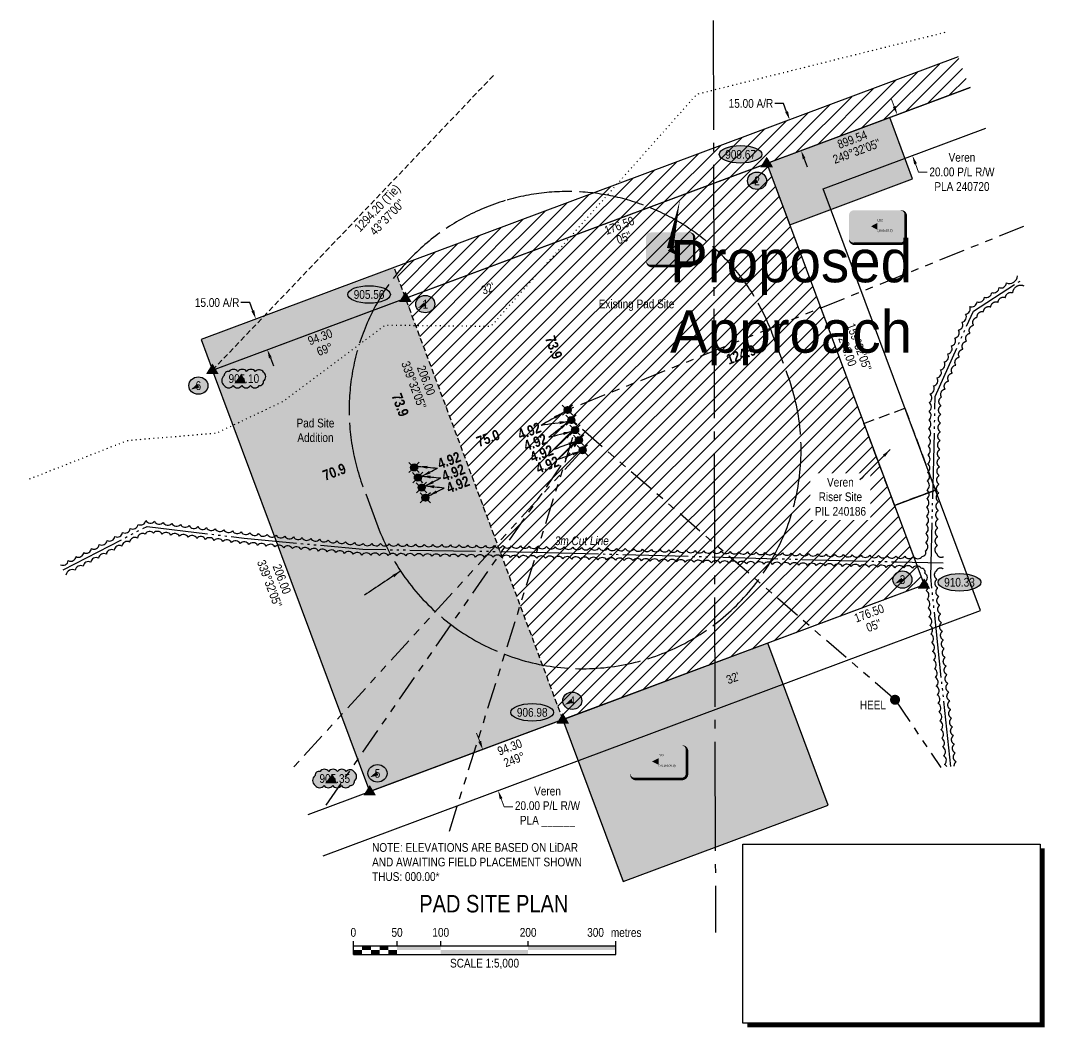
# Model space of a CAD drawing. Extents: x 508832 to 545988, y 6015023 to 6034705.
# Drawn here: x 515262 to 516433, y 6019243 to 6020395 of the extents above; entities that cross this region are included whole.
import ezdxf
from ezdxf.enums import TextEntityAlignment as Align

# ---------------------------------------------------------------- set-up
doc = ezdxf.new("R2018")
doc.units = 0
doc.header["$LTSCALE"] = 5
doc.header["$PDSIZE"] = 0.5
for name, pattern in [('0', [1, 1, 0]), ('foc-ACCESSROAD', [3.75, 2.5, -1.25]), ('foc-BUFFER', [16.75, 15, -1.75]), ('foc-DRILLPATH', [14.75, 6, -1.75, 1.75, -1.75, 1.75, -1.75]), ('foc-QUARTERLINE', [33, 25, -3, 2, -3]), ('foc-SEISMIC', [20.5, 15, -1, 0.5, -1, 0.5, -1, 0.5, -1]), ('foc-TIELINE', [1.875, 1.25, -0.625]), ('foc-TOPO', [1, 0.2, -0.8]), ('foc-TRAV', [1.875, 1.25, -0.625])]:
    doc.linetypes.add(name, pattern=pattern)
doc.layers.get('Defpoints').update_dxf_attribs({"color": 9})
for name, color, linetype in [('AS-SEISMIC', 224, 'foc-SEISMIC'), ('AUX-BUFFER', 7, 'foc-BUFFER'), ('C-RW', 13, 'Continuous'), ('C-WS', 13, 'foc-ACCESSROAD'), ('CG-NOTES', 7, 'Continuous'), ('DETAIL-T', 7, 'Continuous'), ('L-2', 7, 'Continuous'), ('L-BD', 7, 'Continuous'), ('L-MON', 1, 'Continuous'), ('L-QSEC', 8, 'foc-QUARTERLINE'), ('L-TIE', 7, 'foc-TIELINE'), ('P-ELEVATION', 7, 'Continuous'), ('P-PDRILLPATH', 12, 'foc-DRILLPATH'), ('P-PROPOSED', 10, 'Continuous'), ('P-PROPOSED-EXISTING-H', 59, 'Continuous'), ('P-PROPOSED-H', 21, 'Continuous'), ('P-TEMP-BLOCKS', 250, 'Continuous'), ('P-TEMP-H', 41, 'Continuous'), ('P-TEMP_WORKSPACE', 46, 'Continuous'), ('P-TRAV', 4, 'foc-TRAV'), ('P-TXT', 4, 'Continuous'), ('T-BUSH', 110, '0'), ('T-VEGETATION CHANGE', 104, 'foc-TOPO')]:
    doc.layers.add(name, color=color, linetype=linetype)
doc.layers.add('C-RW-T', color=13, linetype='Continuous', lineweight=9)
doc.layers.add('C-WS-T', color=13, linetype='Continuous', lineweight=9)
doc.styles.add('80', font='ARIALN.TTF', dxfattribs={"height": 10})
doc.styles.add('80CG', font='ARIALN.TTF', dxfattribs={"height": 10})
doc.styles.add('80L', font='ARIALN.TTF', dxfattribs={"height": 10})
doc.styles.add('BOLD', font='ARIALNB.TTF')
doc.styles.get("Standard").update_dxf_attribs({"font": 'ARIALN.TTF'})
doc.dimstyles.new('CG2011', dxfattribs={"dimscale": 5, "dimtxt": 9, "dimasz": 2, "dimexe": 0.2, "dimexo": 0.0625, "dimgap": 0.5, "dimtad": 0, "dimtih": 1, "dimtoh": 1, "dimzin": 0, "dimdsep": 46, "dimtxsty": '80CG', "dimcen": 0.1, "dimse1": 1, "dimse2": 1, "dimclrd": 256, "dimclrt": 256, "dimaunit": 1, "dimadec": 4, "dimazin": 0, "dimtfac": 0.06, "dimtofl": 0, "dimtmove": 0, "dimatfit": 1, "dimfxl": 0.2, "dimtolj": 1, "dimtzin": 0, "dimlwd": -1, "dimarcsym": 0})
doc.dimstyles.new('Compass 5 000', dxfattribs={"dimscale": 5, "dimtxt": 9, "dimasz": 2, "dimexe": 0.2, "dimexo": 0.0625, "dimgap": 0.5, "dimtad": 0, "dimtih": 1, "dimtoh": 1, "dimzin": 0, "dimdsep": 46, "dimtxsty": '80CG', "dimcen": 0.1, "dimse1": 1, "dimse2": 1, "dimclrd": 256, "dimclrt": 256, "dimaunit": 1, "dimadec": 4, "dimazin": 0, "dimtfac": 0.06, "dimtofl": 0, "dimtmove": 0, "dimatfit": 1, "dimfxl": 0.2, "dimtolj": 1, "dimtzin": 0, "dimlwd": -1, "dimarcsym": 0})
pattern_1 = [(45, (275.547, 3235.088), (-7.849704354, 7.849704354), [])]

# ---------------------------------------------------------------- blocks, each defined once
blk = doc.blocks.new('*U52')
h = blk.add_hatch(color=191)
edge = h.paths.add_edge_path()
edge.add_line((-26.5, -20), (26.5, -20))
edge.add_arc((26.5, -14), 6, 270, 360)
edge.add_line((32.5, -14), (32.5, 12.5))
edge.add_arc((26.5, 12.5), 6, 0, 90)
edge.add_line((26.5, 18.5), (-26.5, 18.5))
edge.add_arc((-26.5, 12.5), 6, 90, 180)
edge.add_line((-32.5, 12.5), (-32.5, -14))
edge.add_arc((-26.5, -14), 6, 180, 270)
at = {"color": 250, "flags": 128}
blk.add_lwpolyline([(-26.5, -20, 3, 3, 0), (26.5, -20, 3, 3, 0.414214), (32.5, -14, 3, 3, 0), (32.5, 12.5, 3, 0, 0.414214), (26.5, 18.5, 0, 0, 0), (-26.5, 18.5, 0, 0, 0.414214), (-32.5, 12.5, 0, 0, 0), (-32.5, -14, 0, 3, 0.414214)], format="xyseb", close=True, dxfattribs=at)
at = {"flags": 128}
blk.add_lwpolyline([(-7.4, 0, 0, 7.5, 0), (0, 0, 0, 0, 0)], format="xyseb", dxfattribs=at)
at = {"color": 250, "lineweight": 30, "flags": 104}
blk.add_attdef('TEMP_AREA_W1', text='', height=12, dxfattribs=at).set_placement((0, 8.3), align=Align.MIDDLE_CENTER)
blk.add_attdef('ENTER_TEXT', text='', height=9, dxfattribs=at).set_placement((0, -3.5), align=Align.TOP_CENTER)
blk = doc.blocks.new('*D64')
at = {"layer": 'Defpoints', "color": 0, "transparency": 16777216}
for p in [(516329.4, 6020351.4), (516342.5, 6020316.2), (516154.8, 6020246.2)]:
    blk.add_point(p, dxfattribs=at)
at = {"layer": 'P-TXT', "transparency": 16777216}
for p, q in [((516134.7, 6020300.1), (516124.7, 6020300.1)), ((516138.2, 6020290.7), (516134.7, 6020300.1)), ((516158.3, 6020236.8), (516161.8, 6020227.5))]:
    blk.add_line(p, q, dxfattribs=at)
for points in [[(516139.8, 6020291.3), (516136.6, 6020290.1), (516141.7, 6020281.3)], [(516159.8, 6020237.4), (516156.7, 6020236.3), (516154.8, 6020246.2)]]:
    blk.add_solid(points, dxfattribs=at)
at = {"layer": 'P-TXT', "transparency": 16777216, "insert": (516097.4, 6020300.1), "char_height": 10, "attachment_point": 5, "style": '80CG'}
blk.add_mtext('\\A1;15.00 A/R', dxfattribs=at)
blk = doc.blocks.new('TRIA')
blk.add_hatch(color=255).paths.add_polyline_path([(-0.04, 1.52), (-1.47, -0.87), (1.39, -0.87)])
blk = doc.blocks.new('TRIAA')
blk.add_blockref('TRIA', (0, 0))
blk = doc.blocks.new('TRIB')
at = {"color": 1}
blk.add_lwpolyline([(-1.12, -0.67), (-0.04, 1.13), (1.04, -0.67)], close=True, dxfattribs=at)
blk = doc.blocks.new('TRIBB')
blk.add_blockref('TRIB', (0, 0))
blk = doc.blocks.new('TRICC')
for name in ['TRIAA', 'TRIBB']:
    blk.add_blockref(name, (0, 0))
blk = doc.blocks.new('plspike')
blk.add_blockref('TRICC', (0, 0))
blk = doc.blocks.new('*U57')
at = {"color": 0}
for p, q in [((-150, 0), (-150, 15)), ((-100, 10), (-100, 15)), ((-50, 10), (-50, 15)), ((50, 10), (50, 15)), ((150.2, 0), (150.2, 15)), ((-150, 10), (150.2, 10)), ((-150, 0), (150.2, 0))]:
    blk.add_line(p, q, dxfattribs=at)
for points in [[(-150, 5), (-140, 5), (-150, 0), (-140, 0)], [(-140, 10), (-130, 10), (-140, 5), (-130, 5)], [(-130, 5), (-120, 5), (-130, 0), (-120, 0)], [(-120, 10), (-110, 10), (-120, 5), (-110, 5)], [(-110, 5), (-100, 5), (-110, 0), (-100, 0)], [(-100, 10), (-50, 10), (-100, 5), (-50, 5)], [(-50, 5), (50, 5), (-50, 0), (50, 0)], [(50, 10), (150.2, 10), (50, 5), (150.2, 5)]]:
    blk.add_solid(points, dxfattribs=at)
at = {"color": 0, "style": '80'}
blk.add_text('metres', height=10, dxfattribs=at).set_placement((162.2, 20), align=Align.CENTER)
at = {"color": 0, "char_height": 10, "style": '80'}
for s, insert, attachment_point in [('0', (-150, 30.2), 2), ('50', (-100, 30.2), 2), ('100', (-50, 30.2), 2), ('200', (50, 30.2), 2), ('300', (136.7, 30.2), 3), ('SCALE 1:5,000', (0.1, -5), 2)]:
    blk.add_mtext(s, dxfattribs=dict(at, insert=insert, attachment_point=attachment_point))
blk = doc.blocks.new('*U54')
at = {"layer": 'L-2'}
blk.add_blockref('*U57', (-10.7, -57.9), dxfattribs=at)
at = {"layer": 'DETAIL-T', "color": 3, "insert": (0, 0), "char_height": 20, "width": 176.934, "attachment_point": 5, "style": '80CG'}
blk.add_mtext('\\pxqc;PAD SITE PLAN', dxfattribs=at)
blk = doc.blocks.new('*U65')
at = {"layer": 'CG-NOTES'}
for p, q in [((-173.4, 20.7), (166.6, 20.7)), ((-173.4, -1.7), (-173.4, 20.7)), ((166.6, 20.7), (166.6, -1.7)), ((-173.4, -184.3), (-173.4, -1.7)), ((166.6, -1.7), (166.6, -184.3)), ((166.6, -184.3), (-173.4, -184.3))]:
    blk.add_line(p, q, dxfattribs=at)
at = {"layer": 'CG-NOTES', "const_width": 5, "flags": 128}
for points in [[(169.1, -1.8), (169.1, 15.7)], [(169.1, -1.8), (169.1, -186.8), (-168.4, -186.8)]]:
    blk.add_lwpolyline(points, dxfattribs=at)
blk = doc.blocks.new('Induction_Bend_No')
at = {"layer": 'P-ELEVATION'}
h = blk.add_hatch(color=111, dxfattribs=at)
h.dxf.hatch_style = 1
edge = h.paths.add_edge_path()
edge.add_ellipse((0, 0), major_axis=(-10.9, 0), ratio=0.913794, start_angle=0, end_angle=360)
at = {"layer": 'P-ELEVATION', "color": 7, "flags": 128}
blk.add_lwpolyline([(0, 0, 5, 0, 0), (-8.5, -4.5, 0, 0, 0)], format="xyseb", dxfattribs=at)
at = {"layer": 'P-ELEVATION', "color": 7}
blk.add_ellipse((0, 0), major_axis=(-10.9, 0), ratio=0.913794, dxfattribs=at)
at = {"layer": 'P-ELEVATION', "style": '80'}
blk.add_attdef('BEND', text='', height=10, dxfattribs=at).set_placement((0, 0), align=Align.MIDDLE_CENTER)
blk = doc.blocks.new('we')
at = {"layer": 'P-ELEVATION'}
h = blk.add_hatch(color=111, dxfattribs=at)
h.dxf.hatch_style = 1
edge = h.paths.add_edge_path()
edge.add_ellipse((0, 0), major_axis=(-24.4, 0), ratio=0.410256, start_angle=0, end_angle=360)
at = {"layer": 'P-ELEVATION', "color": 7, "flags": 128}
blk.add_lwpolyline([(0, 0, 12.5, 0, 0), (-12.4, -6.4, 0, 0, 0)], format="xyseb", dxfattribs=at)
at = {"layer": 'P-ELEVATION', "color": 7}
blk.add_ellipse((0, 0), major_axis=(-24.4, 0), ratio=0.410256, dxfattribs=at)
at = {"layer": 'P-ELEVATION', "style": '80'}
blk.add_attdef('ELEVATION', text='', height=10, dxfattribs=at).set_placement((0, 0), align=Align.MIDDLE_CENTER)
blk = doc.blocks.new('WC')
at = {"layer": 'L-MON'}
h = blk.add_hatch(color=255, dxfattribs=at)
h.dxf.hatch_style = 1
edge = h.paths.add_edge_path()
edge.add_arc((0, 0), 0.9, 0, 360)
at = {"layer": 'L-MON', "color": 240, "flags": 128}
for points in [[(-0.62, 0.5), (-1.23, 1.12)], [(0.52, 0.61), (1.13, 1.21)], [(-1.18, -1.18), (-0.56, -0.57)], [(1.16, -1.18), (0.56, -0.57)]]:
    blk.add_lwpolyline(points, dxfattribs=at)
at = {"layer": 'L-MON', "color": 240}
for radius in [0.8, 0.373]:
    blk.add_circle((0, 0), radius, dxfattribs=at)
blk = doc.blocks.new('plbh')
at = {"layer": 'L-MON'}
h = blk.add_hatch(color=255, dxfattribs=at)
h.dxf.hatch_style = 1
edge = h.paths.add_edge_path()
edge.add_arc((0, 0), 1.16, 0, 360)
h = blk.add_hatch(color=256, dxfattribs=at)
h.dxf.hatch_style = 1
h.paths.add_polyline_path([(0.96, 0, 1), (-0.96, 0, 1)])
h.paths.add_polyline_path([(0.91, 0, 1), (-0.91, 0, 1)], flags=16)
h = blk.add_hatch(color=256, dxfattribs=at)
h.dxf.hatch_style = 1
h.paths.add_polyline_path([(0.45, 0, 1), (-0.45, 0, 1)])
h.paths.add_polyline_path([(0.4, 0, 1), (-0.4, 0, 1)], flags=16)
at = {"layer": 'L-MON', "color": 240}
for radius in [0.96, 0.91, 0.45, 0.4]:
    blk.add_circle((0, 0), radius, dxfattribs=at)
blk = doc.blocks.new('*D73')
at = {"layer": 'C-RW-T', "transparency": 16777216}
for p, q in [((516261.2, 6020296.6), (516257.7, 6020305.9)), ((516285.6, 6020231), (516289.1, 6020221.7)), ((516289.1, 6020221.7), (516299.1, 6020221.7))]:
    blk.add_line(p, q, dxfattribs=at)
at = {"layer": 'C-RW-T', "linetype": 'Continuous', "transparency": 16777216}
for points in [[(516262.7, 6020297.2), (516259.6, 6020296), (516264.7, 6020287.2)], [(516287.2, 6020231.6), (516284.1, 6020230.4), (516282.1, 6020240.4)]]:
    blk.add_solid(points, dxfattribs=at)
at = {"layer": 'Defpoints', "color": 0, "linetype": 'Continuous', "transparency": 16777216}
for p in [(516263.8, 6020286.9), (516281.2, 6020240.1), (516282.1, 6020240.4)]:
    blk.add_point(p, dxfattribs=at)
at = {"layer": 'C-RW-T', "linetype": 'Continuous', "transparency": 16777216, "insert": (516338.7, 6020221.7), "char_height": 10, "attachment_point": 5, "style": '80CG'}
blk.add_mtext('\\A1;Veren\\P20.00 P/L R/W\\PPLA 240720', dxfattribs=at)
blk = doc.blocks.new('*D75')
at = {"layer": 'C-RW-T', "transparency": 16777216}
for p, q in [((515787.2, 6019570.4), (515783.7, 6019579.8)), ((515811.7, 6019504.8), (515815.2, 6019495.4)), ((515815.2, 6019495.4), (515825.2, 6019495.4))]:
    blk.add_line(p, q, dxfattribs=at)
at = {"layer": 'C-RW-T', "linetype": 'Continuous', "transparency": 16777216}
for points in [[(515788.8, 6019571), (515785.6, 6019569.8), (515790.7, 6019561)], [(515813.2, 6019505.4), (515810.1, 6019504.2), (515808.2, 6019514.2)]]:
    blk.add_solid(points, dxfattribs=at)
at = {"layer": 'Defpoints', "color": 0, "linetype": 'Continuous', "transparency": 16777216}
for p in [(516137.6, 6019690.4), (516155.1, 6019643.6), (515808.2, 6019514.2)]:
    blk.add_point(p, dxfattribs=at)
at = {"layer": 'C-RW-T', "linetype": 'Continuous', "transparency": 16777216, "insert": (515864.7, 6019495.4), "char_height": 10, "attachment_point": 5, "style": '80CG'}
blk.add_mtext('\\A1;Veren\\P20.00 P/L R/W\\PPLA ______', dxfattribs=at)
blk = doc.blocks.new('*D78')
at = {"layer": 'Defpoints', "color": 0, "transparency": 16777216}
for p in [(515625.3, 6020088.7), (515531.2, 6020053.6), (515638.4, 6020053.6)]:
    blk.add_point(p, dxfattribs=at)
at = {"layer": 'P-TXT', "transparency": 16777216}
for p, q in [((515524.2, 6020072.3), (515514.2, 6020072.3)), ((515527.7, 6020063), (515524.2, 6020072.3)), ((515547.8, 6020009.1), (515551.3, 6019999.8))]:
    blk.add_line(p, q, dxfattribs=at)
for points in [[(515529.3, 6020063.6), (515526.1, 6020062.4), (515531.2, 6020053.6)], [(515549.4, 6020009.7), (515546.2, 6020008.5), (515544.3, 6020018.5)]]:
    blk.add_solid(points, dxfattribs=at)
at = {"layer": 'P-TXT', "transparency": 16777216, "insert": (515486.9, 6020072.3), "char_height": 10, "attachment_point": 5, "style": '80CG'}
blk.add_mtext('\\A1;15.00 A/R', dxfattribs=at)
blk = doc.blocks.new('*U81')
h = blk.add_hatch(color=255)
edge = h.paths.add_edge_path()
edge.add_line((-21.5, -20), (21.5, -20))
edge.add_arc((21.5, -14), 6, 270, 360)
edge.add_line((27.5, -14), (27.5, 12.5))
edge.add_arc((21.5, 12.5), 6, 0, 90)
edge.add_line((21.5, 18.5), (-21.5, 18.5))
edge.add_arc((-21.5, 12.5), 6, 90, 180)
edge.add_line((-27.5, 12.5), (-27.5, -14))
edge.add_arc((-21.5, -14), 6, 180, 270)
at = {"color": 1, "flags": 128}
for points in [[(11.2, 56, 0, 7.5, 0), (0, 0, 0, 0, 0)], [(7.3, -7.4, 0, 7.5, 0), (0, 0, 0, 0, 0)]]:
    blk.add_lwpolyline(points, format="xyseb", dxfattribs=at)
blk.add_lwpolyline([(-21.5, -20, 3, 3, 0), (21.5, -20, 3, 3, 0.414214), (27.5, -14, 3, 3, 0), (27.5, 12.5, 3, 0, 0.414214), (21.5, 18.5, 0, 0, 0), (-21.5, 18.5, 0, 0, 0.414214), (-27.5, 12.5, 0, 0, 0), (-27.5, -14, 0, 3, 0.414214)], format="xyseb", close=True, dxfattribs=at)
at = {"color": 1, "lineweight": 30, "flags": 104}
blk.add_attdef('ENTER_TEXT', text='', height=10, dxfattribs=at).set_placement((0, 0), align=Align.MIDDLE_CENTER)
blk = doc.blocks.new('*U59')
at = {"layer": 'P-ELEVATION'}
h = blk.add_hatch(color=111, dxfattribs=at)
h.dxf.hatch_style = 1
edge = h.paths.add_edge_path()
edge.add_arc((-17.4, -4.5), 6.1, 215, 325)
edge.add_arc((-7.4, -4.5), 6.1, 215, 325)
edge.add_arc((2.6, -4.5), 6.1, 215, 325)
edge.add_arc((12.7, -4.5), 6.1, 215, 325)
edge.add_arc((18.1, -3.7), 4.32, 263.4336, 373.4336)
edge.add_arc((18.8, 2.3), 6.1, 305, 415)
edge.add_arc((17.5, 4.4), 5.69, 30.6955, 140.6955)
edge.add_arc((8.1, 4.5), 6.1, 35, 145)
edge.add_arc((-1.9, 4.5), 6.1, 35, 145)
edge.add_arc((-11.9, 4.5), 6.1, 35, 145)
edge.add_arc((-18, 3.8), 4.33, 75.4261, 185.4261)
edge.add_arc((-18.4, -2.3), 6.96, 125, 235)
at = {"color": 240, "flags": 128}
blk.add_lwpolyline([(-22.4, -8, 0.520567), (-12.3, -8, 0.520567), (-2.4, -8, 0.520567), (7.6, -8, 0.520567), (17.6, -8, 0.520567), (22.4, -2.7, 0.520567), (22.4, 7.3, 0.520567), (13.1, 8, 0.520567), (3.1, 8, 0.520567), (-6.9, 8, 0.520567), (-16.9, 8, 0.520567), (-22.4, 3.4, 0.520567)], format="xyb", close=True, dxfattribs=at)
at = {"layer": 'P-ELEVATION', "color": 240, "flags": 128}
blk.add_lwpolyline([(0, 0, 12.5, 0, 0), (-11.1, -5.5, 0, 0, 0)], format="xyseb", dxfattribs=at)
at = {"layer": 'P-ELEVATION', "color": 240, "style": '80'}
blk.add_attdef('ELEVATION', text='', height=10, dxfattribs=at).set_placement((0, 0), align=Align.MIDDLE_CENTER)

msp = doc.modelspace()

# ---------------------------------------------------------------- hatches: boundary and pattern name
at = {"layer": 'P-PROPOSED-EXISTING-H'}
h = msp.add_hatch(dxfattribs=at)
h.set_pattern_fill('ANSI31', color=256, scale=3.496428)
h.set_pattern_definition(pattern_1)
h.paths.add_polyline_path([(516347.573, 6020318.151), (516334.469, 6020353.266), (515689.293, 6020112.499), (515702.397, 6020077.384)])
h = msp.add_hatch(dxfattribs=at)
h.set_pattern_fill('ANSI31', color=256, scale=3.496428)
h.set_pattern_definition(pattern_1)
h.paths.add_polyline_path([(515882.359, 6019595.146), (515702.397, 6020077.384), (516115.577, 6020231.575), (516295.539, 6019749.337)])
at = {"layer": 'P-PROPOSED-H'}
h = msp.add_hatch(color=256, dxfattribs=at)
h.dxf.hatch_style = 1
h.paths.add_polyline_path([(515702.397, 6020077.385), (515689.293, 6020112.499), (515468.54, 6020030.118), (515481.645, 6019995.003)])
h = msp.add_hatch(color=256, dxfattribs=at)
h.dxf.hatch_style = 1
h.paths.add_polyline_path([(515702.397, 6020077.384), (515481.645, 6019995.003), (515661.571, 6019512.862), (515882.336, 6019595.208)])
at = {"layer": 'P-TEMP-H'}
h = msp.add_hatch(color=256, dxfattribs=at)
h.dxf.hatch_style = 1
h.paths.add_polyline_path([(516256.112, 6020284.016), (516115.577, 6020231.575), (516141.797, 6020161.308), (516282.332, 6020213.748)])
h = msp.add_hatch(color=256, dxfattribs=at)
h.dxf.hatch_style = 1
h.paths.add_polyline_path([(515882.359, 6019595.146), (515951.411, 6019410.111), (516185.633, 6019497.518), (516116.582, 6019682.553)])

# ---------------------------------------------------------------- linework, layer by layer
at = {"layer": 'AS-SEISMIC', "flags": 128}
for points in [[(516325.817, 6019541.694), (516302.993, 6019758.687), (516308.218, 6019964.999), (516351.756, 6020062.495), (516405.743, 6020097.316)], [(515310.916, 6019766.514), (515406.768, 6019816.334), (515517.843, 6019802.819), (515653.468, 6019790.164), (515848.256, 6019786.944)], [(515848.256, 6019786.944), (516264.06, 6019775.658), (516317.164, 6019774.647)]]:
    msp.add_lwpolyline(points, dxfattribs=at)
at = {"layer": 'AUX-BUFFER', "color": 251, "linetype": 'foc-BUFFER', "flags": 128}
msp.add_lwpolyline([(515816.441, 6020188.936, 0.43424866), (515653.617, 6019862.091), (515670.809, 6019816.021, 1), (516139.002, 6019990.741), (516121.809, 6020036.811, 0.39445834), (515816.441, 6020188.936)], format="xyb", close=True, dxfattribs=at)
at = {"layer": 'C-RW', "flags": 128}
for points in [[(516347.948, 6020318.333), (516115.564, 6020231.611), (516261.582, 6019840.331), (516308.401, 6019857.803), (516179.855, 6020202.264), (516365.938, 6020271.707)], [(515608.252, 6019439.596), (516359.921, 6019719.934), (516308.474, 6019857.82), (516261.582, 6019840.331), (516295.616, 6019749.287), (515590.789, 6019486.418)]]:
    msp.add_lwpolyline(points, dxfattribs=at)
at = {"layer": 'C-WS'}
msp.add_lwpolyline([(516226.615, 6019934.03), (516273.435, 6019951.503), (516308.379, 6019857.864), (516261.559, 6019840.392)], close=True, dxfattribs=at)
at = {"layer": 'L-QSEC'}
msp.add_line((516054.09, 6020395.037), (516056.844, 6019351.631), dxfattribs=at)
at = {"layer": 'L-TIE'}
msp.add_line((515481.645, 6019995.003), (515803.167, 6020332.437), dxfattribs=at)
at = {"layer": 'P-PDRILLPATH', "flags": 128}
for points in [[(516409.258, 6020159.436), (515887.713, 6019949.451)], [(516262.178, 6019617.987), (515892.011, 6019937.934)], [(515752.468, 6019467.582), (515896.309, 6019926.416)], [(515611.555, 6019497.392), (515900.607, 6019914.899)], [(515904.906, 6019903.381), (515571.583, 6019537.915)], [(516262.178, 6019617.987), (516314.584, 6019540.513)]]:
    msp.add_lwpolyline(points, dxfattribs=at)
at = {"layer": 'P-PROPOSED', "flags": 128}
msp.add_lwpolyline([(516334.467, 6020353.269), (515468.54, 6020030.118), (515481.645, 6019995.003), (516347.96, 6020318.3)], dxfattribs=at)
msp.add_lwpolyline([(515661.571, 6019512.862), (515481.645, 6019995.003), (516115.577, 6020231.575), (516295.539, 6019749.337)], close=True, dxfattribs=at)
at = {"layer": 'P-TEMP_WORKSPACE'}
msp.add_lwpolyline([(516256.112, 6020284.016), (516115.577, 6020231.575), (516141.797, 6020161.308), (516282.332, 6020213.748)], close=True, dxfattribs=at)
at = {"layer": 'P-TEMP_WORKSPACE', "flags": 128}
msp.add_lwpolyline([(515882.359, 6019595.146), (515951.411, 6019410.111), (516185.633, 6019497.518), (516116.582, 6019682.553)], close=True, dxfattribs=at)
at = {"layer": 'P-TRAV'}
msp.add_line((515882.359, 6019595.146), (515689.293, 6020112.499), dxfattribs=at)
at = {"layer": 'T-BUSH', "linetype": 'Continuous', "flags": 128}
for points in [[(515307.804, 6019772.5, 0.52056705), (515316.673, 6019777.11, 0.52056705), (515325.541, 6019781.719, 0.52056705), (515334.409, 6019786.328, 0.52056705), (515343.278, 6019790.938, 0.52056705), (515352.146, 6019795.547, 0.52056705), (515361.014, 6019800.156, 0.52056705), (515369.882, 6019804.766, 0.52056705), (515378.751, 6019809.375, 0.52056705), (515387.619, 6019813.984, 0.52056705), (515396.487, 6019818.594, 0.52056705), (515405.356, 6019823.203, 0.52056705), (515415.259, 6019822.097, 0.52056705), (515425.18, 6019820.89, 0.52056705), (515435.102, 6019819.683, 0.52056705), (515445.023, 6019818.476, 0.52056705), (515454.944, 6019817.268, 0.52056705), (515464.866, 6019816.061, 0.52056705), (515474.787, 6019814.854, 0.52056705), (515484.709, 6019813.647, 0.52056705), (515494.63, 6019812.44, 0.52056705), (515504.552, 6019811.232, 0.52056705), (515514.473, 6019810.025, 0.52056705), (515524.412, 6019808.982, 0.52056705), (515534.364, 6019808.053, 0.52056705), (515544.315, 6019807.125, 0.52056705), (515554.266, 6019806.196, 0.52056705), (515564.218, 6019805.268, 0.52056705), (515574.169, 6019804.339, 0.52056705), (515584.121, 6019803.41, 0.52056705), (515594.072, 6019802.482, 0.52056705), (515604.023, 6019801.553, 0.52056705), (515613.975, 6019800.625, 0.52056705), (515623.926, 6019799.696, 0.52056705), (515633.878, 6019798.768, 0.52056705), (515643.829, 6019797.839, 0.52056705), (515653.78, 6019796.911, 0.52056705), (515663.773, 6019796.741, 0.52056705), (515673.767, 6019796.576, 0.52056705), (515683.76, 6019796.411, 0.52056705), (515693.753, 6019796.245, 0.52056705), (515703.747, 6019796.08, 0.52056705), (515713.74, 6019795.915, 0.52056705), (515723.733, 6019795.75, 0.52056705), (515733.726, 6019795.585, 0.52056705), (515743.72, 6019795.419, 0.52056705), (515753.713, 6019795.254, 0.52056705), (515763.706, 6019795.089, 0.52056705), (515773.699, 6019794.924, 0.52056705), (515783.693, 6019794.759, 0.52056705), (515793.686, 6019794.593, 0.52056705), (515803.679, 6019794.428, 0.52056705), (515813.672, 6019794.263, 0.52056705), (515823.666, 6019794.098, 0.52056705), (515833.659, 6019793.933, 0.52056705), (515843.652, 6019793.767, 0.52056705), (515853.644, 6019793.547, 0.52056705), (515863.635, 6019793.275, 0.52056705), (515873.626, 6019793.004, 0.52056705), (515883.617, 6019792.733, 0.52056705), (515893.608, 6019792.462, 0.52056705), (515903.599, 6019792.191, 0.52056705), (515913.59, 6019791.92, 0.52056705), (515923.581, 6019791.648, 0.52056705), (515933.572, 6019791.377, 0.52056705), (515943.563, 6019791.106, 0.52056705), (515953.554, 6019790.835, 0.52056705), (515963.545, 6019790.564, 0.52056705), (515973.536, 6019790.293, 0.52056705), (515983.527, 6019790.021, 0.52056705), (515993.518, 6019789.75, 0.52056705), (516003.508, 6019789.479, 0.52056705), (516013.499, 6019789.208, 0.52056705), (516023.49, 6019788.937, 0.52056705), (516033.481, 6019788.666, 0.52056705), (516043.472, 6019788.394, 0.52056705), (516053.463, 6019788.123, 0.52056705), (516063.454, 6019787.852, 0.52056705), (516073.445, 6019787.581, 0.52056705), (516083.436, 6019787.31, 0.52056705), (516093.427, 6019787.038, 0.52056705), (516103.418, 6019786.767, 0.52056705), (516113.409, 6019786.496, 0.52056705), (516123.4, 6019786.225, 0.52056705), (516133.391, 6019785.954, 0.52056705), (516143.382, 6019785.683, 0.52056705), (516153.373, 6019785.411, 0.52056705), (516163.364, 6019785.14, 0.52056705), (516173.355, 6019784.869, 0.52056705), (516183.346, 6019784.598, 0.52056705), (516193.336, 6019784.327, 0.52056705), (516203.327, 6019784.056, 0.52056705), (516213.318, 6019783.784, 0.52056705), (516223.309, 6019783.513, 0.52056705), (516233.3, 6019783.242, 0.52056705), (516243.291, 6019782.971, 0.52056705), (516253.282, 6019782.7, 0.52056705), (516263.273, 6019782.428, 0.52056705), (516273.266, 6019782.231, 0.52056705), (516283.259, 6019782.04, 0.52056705), (516293.251, 6019781.85, 0.52056705), (516296.992, 6019788.195, 0.52056705), (516297.245, 6019798.187, 0.52056705), (516297.498, 6019808.178, 0.52056705), (516297.751, 6019818.17, 0.52056705), (516298.004, 6019828.161, 0.52056705), (516298.257, 6019838.152, 0.52056705), (516298.51, 6019848.144, 0.52056705), (516298.763, 6019858.135, 0.52056705), (516299.016, 6019868.127, 0.52056705), (516299.269, 6019878.118, 0.52056705), (516299.522, 6019888.11, 0.52056705), (516299.775, 6019898.101, 0.52056705), (516300.028, 6019908.092, 0.52056705), (516300.281, 6019918.084, 0.52056705), (516300.534, 6019928.075, 0.52056705), (516300.787, 6019938.067, 0.52056705), (516301.04, 6019948.058, 0.52056705), (516301.293, 6019958.05, 0.52056705), (516302.129, 6019967.909, 0.52056705), (516306.204, 6019977.035, 0.52056705), (516310.28, 6019986.161, 0.52056705), (516314.355, 6019995.287, 0.52056705), (516318.43, 6020004.413, 0.52056705), (516322.506, 6020013.539, 0.52056705), (516326.581, 6020022.665, 0.52056705), (516330.656, 6020031.791, 0.52056705), (516334.732, 6020040.917, 0.52056705), (516338.807, 6020050.043, 0.52056705), (516342.882, 6020059.169, 0.52056705), (516347.535, 6020067.8, 0.52056705), (516355.934, 6020073.218, 0.52056705), (516364.333, 6020078.635, 0.52056705), (516372.732, 6020084.052, 0.52056705), (516381.131, 6020089.47, 0.52056705), (516389.53, 6020094.887, 0.52056705), (516402.087, 6020102.985, 0.52056705)], [(516321.386, 6019541.228, 0.16113218), (516318.787, 6019544.045, 0.52056705), (516317.741, 6019553.984, 0.52056705), (516316.696, 6019563.924, 0.52056705), (516315.65, 6019573.864, 0.52056705), (516314.605, 6019583.804, 0.52056705), (516313.559, 6019593.744, 0.52056705), (516312.514, 6019603.683, 0.52056705), (516311.468, 6019613.623, 0.52056705), (516310.423, 6019623.563, 0.52056705), (516309.377, 6019633.503, 0.52056705), (516308.332, 6019643.443, 0.52056705), (516307.286, 6019653.382, 0.52056705), (516306.241, 6019663.322, 0.52056705), (516305.195, 6019673.262, 0.52056705), (516304.15, 6019683.202, 0.52056705), (516303.104, 6019693.142, 0.52056705), (516302.059, 6019703.081, 0.52056705), (516301.013, 6019713.021, 0.52056705), (516299.968, 6019722.961, 0.52056705), (516298.922, 6019732.901, 0.52056705), (516297.877, 6019742.841, 0.52056705), (516296.831, 6019752.78, 0.52056705), (516296.348, 6019762.742, 0.52056705), (516292.047, 6019768.378, 0.52056705), (516282.054, 6019768.568, 0.52056705), (516272.061, 6019768.758, 0.52056705), (516262.069, 6019768.963, 0.52056705), (516252.078, 6019769.235, 0.52056705), (516242.087, 6019769.506, 0.52056705), (516232.096, 6019769.777, 0.52056705), (516222.105, 6019770.048, 0.52056705), (516212.114, 6019770.319, 0.52056705), (516202.123, 6019770.59, 0.52056705), (516192.132, 6019770.862, 0.52056705), (516182.141, 6019771.133, 0.52056705), (516172.15, 6019771.404, 0.52056705), (516162.159, 6019771.675, 0.52056705), (516152.168, 6019771.946, 0.52056705), (516142.177, 6019772.218, 0.52056705), (516132.186, 6019772.489, 0.52056705), (516122.195, 6019772.76, 0.52056705), (516112.204, 6019773.031, 0.52056705), (516102.213, 6019773.302, 0.52056705), (516092.223, 6019773.573, 0.52056705), (516082.232, 6019773.845, 0.52056705), (516072.241, 6019774.116, 0.52056705), (516062.25, 6019774.387, 0.52056705), (516052.259, 6019774.658, 0.52056705), (516042.268, 6019774.929, 0.52056705), (516032.277, 6019775.2, 0.52056705), (516022.286, 6019775.472, 0.52056705), (516012.295, 6019775.743, 0.52056705), (516002.304, 6019776.014, 0.52056705), (515992.313, 6019776.285, 0.52056705), (515982.322, 6019776.556, 0.52056705), (515972.331, 6019776.828, 0.52056705), (515962.34, 6019777.099, 0.52056705), (515952.349, 6019777.37, 0.52056705), (515942.358, 6019777.641, 0.52056705), (515932.367, 6019777.912, 0.52056705), (515922.376, 6019778.183, 0.52056705), (515912.385, 6019778.455, 0.52056705), (515902.395, 6019778.726, 0.52056705), (515892.404, 6019778.997, 0.52056705), (515882.413, 6019779.268, 0.52056705), (515872.422, 6019779.539, 0.52056705), (515862.431, 6019779.81, 0.52056705), (515852.44, 6019780.082, 0.52056705), (515842.448, 6019780.293, 0.52056705), (515832.454, 6019780.458, 0.52056705), (515822.461, 6019780.623, 0.52056705), (515812.468, 6019780.788, 0.52056705), (515802.474, 6019780.954, 0.52056705), (515792.481, 6019781.119, 0.52056705), (515782.488, 6019781.284, 0.52056705), (515772.495, 6019781.449, 0.52056705), (515762.501, 6019781.614, 0.52056705), (515752.508, 6019781.78, 0.52056705), (515742.515, 6019781.945, 0.52056705), (515732.522, 6019782.11, 0.52056705), (515722.528, 6019782.275, 0.52056705), (515712.535, 6019782.44, 0.52056705), (515702.542, 6019782.606, 0.52056705), (515692.549, 6019782.771, 0.52056705), (515682.555, 6019782.936, 0.52056705), (515672.562, 6019783.101, 0.52056705), (515662.569, 6019783.266, 0.52056705), (515652.578, 6019783.471, 0.52056705), (515642.626, 6019784.4, 0.52056705), (515632.675, 6019785.329, 0.52056705), (515622.724, 6019786.257, 0.52056705), (515612.772, 6019787.186, 0.52056705), (515602.821, 6019788.114, 0.52056705), (515592.869, 6019789.043, 0.52056705), (515582.918, 6019789.971, 0.52056705), (515572.967, 6019790.9, 0.52056705), (515563.015, 6019791.828, 0.52056705), (515553.064, 6019792.757, 0.52056705), (515543.112, 6019793.686, 0.52056705), (515533.161, 6019794.614, 0.52056705), (515523.21, 6019795.543, 0.52056705), (515513.27, 6019796.579, 0.52056705), (515503.348, 6019797.787, 0.52056705), (515493.427, 6019798.994, 0.52056705), (515483.505, 6019800.201, 0.52056705), (515473.584, 6019801.408, 0.52056705), (515463.663, 6019802.615, 0.52056705), (515453.741, 6019803.823, 0.52056705), (515443.82, 6019805.03, 0.52056705), (515433.898, 6019806.237, 0.52056705), (515423.977, 6019807.444, 0.52056705), (515414.055, 6019808.651, 0.52056705), (515404.547, 6019807.576, 0.52056705), (515395.679, 6019802.967, 0.52056705), (515386.81, 6019798.358, 0.52056705), (515377.942, 6019793.748, 0.52056705), (515369.074, 6019789.139, 0.52056705), (515360.206, 6019784.53, 0.52056705), (515351.337, 6019779.92, 0.52056705), (515342.469, 6019775.311, 0.52056705), (515333.601, 6019770.702, 0.52056705), (515324.732, 6019766.092, 0.52056705), (515314.027, 6019760.528)]]:
    msp.add_lwpolyline(points, format="xyb", dxfattribs=at)
at = {"layer": 'T-BUSH', "flags": 128}
for points in [[(516317.293, 6019781.392, -0.52056705), (516310.397, 6019784.545, -0.52056705), (516310.65, 6019794.536, -0.52056705), (516310.903, 6019804.528, -0.52056705), (516311.156, 6019814.519, -0.52056705), (516311.409, 6019824.51, -0.52056705), (516311.662, 6019834.502, -0.52056705), (516311.915, 6019844.493, -0.52056705), (516312.168, 6019854.485, -0.52056705), (516312.421, 6019864.476, -0.52056705), (516312.674, 6019874.468, -0.52056705), (516312.927, 6019884.459, -0.52056705), (516313.18, 6019894.45, -0.52056705), (516313.433, 6019904.442, -0.52056705), (516313.686, 6019914.433, -0.52056705), (516313.939, 6019924.425, -0.52056705), (516314.192, 6019934.416, -0.52056705), (516314.445, 6019944.408, -0.52056705), (516314.698, 6019954.399, -0.52056705), (516315.299, 6019964.311, -0.52056705), (516319.375, 6019973.437, -0.52056705), (516323.45, 6019982.563, -0.52056705), (516327.525, 6019991.69, -0.52056705), (516331.601, 6020000.816, -0.52056705), (516335.676, 6020009.942, -0.52056705), (516339.751, 6020019.068, -0.52056705), (516343.827, 6020028.194, -0.52056705), (516347.902, 6020037.32, -0.52056705), (516351.977, 6020046.446, -0.52056705), (516356.053, 6020055.572, -0.52056705), (516363.343, 6020061.94, -0.52056705), (516371.742, 6020067.358, -0.52056705), (516380.141, 6020072.775, -0.52056705), (516388.54, 6020078.192, -0.52056705), (516396.939, 6020083.61, -0.52056705), (516409.4, 6020091.647, -0.52056705)], [(516329.944, 6019542.128, -0.23462053), (516332.028, 6019547.139, -0.52056705), (516330.983, 6019557.078, -0.52056705), (516329.937, 6019567.018, -0.52056705), (516328.892, 6019576.958, -0.52056705), (516327.846, 6019586.898, -0.52056705), (516326.801, 6019596.837, -0.52056705), (516325.755, 6019606.777, -0.52056705), (516324.71, 6019616.717, -0.52056705), (516323.664, 6019626.657, -0.52056705), (516322.619, 6019636.597, -0.52056705), (516321.573, 6019646.536, -0.52056705), (516320.528, 6019656.476, -0.52056705), (516319.482, 6019666.416, -0.52056705), (516318.437, 6019676.356, -0.52056705), (516317.391, 6019686.296, -0.52056705), (516316.346, 6019696.235, -0.52056705), (516315.3, 6019706.175, -0.52056705), (516314.255, 6019716.115, -0.52056705), (516313.209, 6019726.055, -0.52056705), (516312.164, 6019735.995, -0.52056705), (516311.118, 6019745.934, -0.52056705), (516310.073, 6019755.874, -0.52056705), (516309.923, 6019765.85, -0.52056705), (516317.036, 6019767.902)]]:
    msp.add_lwpolyline(points, format="xyb", dxfattribs=at)
at = {"layer": 'T-VEGETATION CHANGE', "flags": 128}
msp.add_lwpolyline([(515272.418, 6019870.624), (515384.501, 6019914.684), (515486.143, 6019923.102), (515562.403, 6019959.384), (515679.336, 6020046.602), (515800.178, 6020045.322), (516035.613, 6020310.817), (516323.18, 6020382.521)], dxfattribs=at)

# ---------------------------------------------------------------- block references
at = {"linetype": 'Continuous'}
for p, values in [((516085.534, 6020241.863), {'ELEVATION': '909.67'}), ((515660.661, 6020081.598), {'ELEVATION': '905.56'}), ((516335.911, 6019752.365), {'ELEVATION': '910.33'}), ((515847.252, 6019603.58), {'ELEVATION': '906.98'})]:
    msp.add_blockref('we', p, dxfattribs=at).add_auto_attribs(values)
at = {"xscale": 0.9994627, "yscale": 0.9994627, "zscale": 0.9994627}
for p, values in [((515517.483, 6019985.36), {'ELEVATION': '905.10'}), ((515621.445, 6019527.898), {'ELEVATION': '905.35'})]:
    msp.add_blockref('*U59', p, dxfattribs=at).add_auto_attribs(values)
at = {"layer": 'CG-NOTES', "color": 2}
ref = msp.add_blockref('*U81', (516004.983, 6020134.177), dxfattribs=dict(at, xscale=0.9998496418113809, yscale=0.9998496418113809, zscale=0.9998496418113809))
lines = msp.add_mtext('Proposed\\PApproach', dxfattribs={"layer": '0', "color": 1, "insert": (516004.963, 6020143.897), "char_height": 48.3397, "attachment_point": 1})
ref.add_attrib('ENTER_TEXT', '', (516004.963, 6020143.897), dxfattribs={"flags": 104}).embed_mtext(lines)
at = {"layer": 'CG-NOTES'}
for name, p, xscale, yscale, zscale in [('*U65', (516261.596, 6019432.283), 0.9994912999999968, 0.9994912999999968, 0.9994912999999968), ('*U54', (515803.308, 6019384.56), 0.9994627, 0.9994627, 0.9994627)]:
    msp.add_blockref(name, p, dxfattribs=dict(at, xscale=xscale, yscale=yscale, zscale=zscale))
at = {"layer": 'L-MON'}
for name, p, xscale, yscale, zscale in [('plspike', (516115.577, 6020231.575), 4.997313500000001, 4.997313500000001, 4.997313500000001), ('plspike', (515702.397, 6020077.384), 4.997313500000001, 4.997313500000001, 4.997313500000001), ('plspike', (515481.645, 6019995.003), 4.997313500000001, 4.997313500000001, 4.997313500000001), ('WC', (515887.713, 6019949.451), 5, 5, 12.49328374999997), ('WC', (515892.011, 6019937.934), 5, 5, 12.49328374999997), ('WC', (515896.309, 6019926.416), 5, 5, 12.49328374999997), ('WC', (515900.607, 6019914.899), 5, 5, 12.49328374999997), ('WC', (515904.906, 6019903.381), 5, 5, 12.49328374999997), ('WC', (515712.196, 6019883.722), 5, 5, 5), ('WC', (515716.494, 6019872.205), 5, 5, 5), ('WC', (515720.792, 6019860.687), 5, 5, 5), ('WC', (515725.09, 6019849.17), 5, 5, 5), ('plspike', (516295.539, 6019749.337), 4.997313500000001, 4.997313500000001, 4.997313500000001), ('plspike', (515882.359, 6019595.146), 4.997313500000001, 4.997313500000001, 4.997313500000001), ('plspike', (515661.571, 6019512.862), 4.997313500000001, 4.997313500000001, 4.997313500000001)]:
    msp.add_blockref(name, p, dxfattribs=dict(at, xscale=xscale, yscale=yscale, zscale=zscale))
at = {"layer": 'L-MON', "color": 6, "xscale": 0.9989447984181113, "yscale": 0.9989447984181113, "zscale": 0.9989447984181113}
for p, values in [((516104.354, 6020211.628), {'BEND': '2'}), ((515724.949, 6020070.544), {'BEND': '1'}), ((515465.422, 6019977.331), {'BEND': '6'}), ((516270.65, 6019755.412), {'BEND': '3'}), ((515893.016, 6019616.796), {'BEND': '4'}), ((515670.32, 6019533.812), {'BEND': '5'})]:
    msp.add_blockref('Induction_Bend_No', p, dxfattribs=at).add_auto_attribs(values)
at = {"layer": 'L-MON', "linetype": 'Continuous', "xscale": 5, "yscale": 5, "zscale": 5}
msp.add_blockref('plbh', (516262.178, 6019617.987), dxfattribs=at)
at = {"layer": 'P-TEMP-BLOCKS'}
ref = msp.add_blockref('*U52', (516241.921, 6020159.552), dxfattribs=dict(at, xscale=0.9994627, yscale=0.9994627, zscale=0.9994627))
lines = msp.add_mtext('LD2', dxfattribs={"layer": '0', "color": 250, "insert": (516241.921, 6020167.812), "char_height": 2.5, "attachment_point": 1})
ref.add_attrib('TEMP_AREA_W1', '', (516241.921, 6020167.812), dxfattribs={"flags": 104}).embed_mtext(lines)
lines = msp.add_mtext('(30.0x60.0)', dxfattribs={"layer": '0', "color": 250, "insert": (516241.925, 6020156.084), "char_height": 2.5, "attachment_point": 1})
ref.add_attrib('ENTER_TEXT', '', (516241.925, 6020156.084), dxfattribs={"flags": 104}).embed_mtext(lines)
ref = msp.add_blockref('*U52', (515991.776, 6019547.357), dxfattribs=dict(at, xscale=0.9994627, yscale=0.9994627, zscale=0.9994627))
lines = msp.add_mtext('BP2', dxfattribs={"layer": '0', "color": 250, "insert": (515991.776, 6019555.617), "char_height": 2.5, "attachment_point": 1})
ref.add_attrib('TEMP_AREA_W1', '', (515991.776, 6019555.617), dxfattribs={"flags": 104}).embed_mtext(lines)
lines = msp.add_mtext('(79.0x100.0)', dxfattribs={"layer": '0', "color": 250, "insert": (515991.779, 6019543.889), "char_height": 2.5, "attachment_point": 1})
ref.add_attrib('ENTER_TEXT', '', (515991.779, 6019543.889), dxfattribs={"flags": 104}).embed_mtext(lines)

# ---------------------------------------------------------------- texts
at = {"layer": 'AS-SEISMIC', "insert": (515873.144, 6019804.9), "char_height": 9.99463, "attachment_point": 1, "style": '80L'}
msp.add_mtext_dynamic_manual_height_columns('{\\fArial Narrow|b0|i1|c0|p34;3m Cut Line}', width=66.87912, gutter_width=50, heights=[0], dxfattribs=at)
at = {"layer": 'L-BD', "style": '80L'}
for s, height, rotation, p in [('899.54', 9.9946, 20.4646, (516213.251, 6020258.847)), ("249°32'05''", 9.99463, 20.4646, (516218.231, 6020245.503)), ('176.50', 9.9946, 20.4646, (515946.813, 6020160.526)), ('05"', 9.9946, 20.4646, (515952.055, 6020146.48)), ("32'", 9.9946, 20.4646, (515796.629, 6020088.478)), ('94.30', 9.9946, 20.4646, (515604.702, 6020032.967)), ("159°32'05''", 9.99463, 290.4646, (516221.238, 6020021.528)), ('206.00', 9.9946, 290.4646, (516207.895, 6020016.549)), ('69°', 9.9946, 20.4646, (515609.944, 6020018.921)), ("339°32'05''", 9.99463, 290.4646, (515711.909, 6019978.07)), ('206.00', 9.9946, 290.4646, (515725.955, 6019983.312)), ("339°32'05''", 9.99463, 290.4646, (515546.937, 6019750.797)), ('206.00', 9.9946, 290.4646, (515560.983, 6019756.039)), ('176.50', 9.9946, 20.4646, (516232.515, 6019716.988)), ("05''", 9.9946, 20.4646, (516237.756, 6019702.942)), ("32'", 9.9946, 20.4646, (516076.803, 6019642.98)), ('94.30', 9.9946, 20.4646, (515821.496, 6019563.749)), ('249°', 9.9946, 20.4646, (515826.738, 6019549.704))]:
    msp.add_text(s, height=height, rotation=rotation, dxfattribs=at).set_placement(p, align=Align.MIDDLE)
at = {"layer": 'L-BD', "color": 5, "linetype": 'Continuous', "style": '80L'}
for s, height, p in [('1294.20 (Tie)', 9.99463, (515671.033, 6020179.658)), ("43°37'00''", 9.9946, (515681.334, 6020169.823))]:
    msp.add_text(s, height=height, rotation=46.383239, dxfattribs=at).set_placement(p, align=Align.MIDDLE)
at = {"layer": 'L-BD', "color": 3, "style": 'BOLD'}
for s, rotation, p in [('73.9', 290.464624, (515861.667, 6020031.499)), ('124.9', 20.464624, (516072.136, 6020001.168)), ('73.9', 290.464624, (515686.15, 6019965.77)), ('4.92', 20.45324, (515833.531, 6019915.241)), ('75.0', 20.464624, (515786.3, 6019906.944)), ('4.92', 20.45324, (515840.406, 6019902.302)), ('4.92', 20.45324, (515741.684, 6019881.665)), ('4.92', 20.45324, (515847.538, 6019889.376)), ('70.9', 20.464624, (515610.408, 6019868.409)), ('4.92', 20.45324, (515746.599, 6019867.648)), ('4.92', 20.45324, (515854.24, 6019876.484)), ('4.92', 20.45324, (515751.908, 6019854.085))]:
    msp.add_text(s, height=11.9936, rotation=rotation, dxfattribs=at).set_placement(p)
at = {"layer": 'L-BD', "insert": (515664.137, 6019454.043), "char_height": 10, "attachment_point": 1, "style": '80L'}
msp.add_mtext_dynamic_manual_height_columns('NOTE: ELEVATIONS ARE BASED ON LiDAR AND AWAITING FIELD PLACEMENT SHOWN THUS: 000.00* ', width=260.2552, gutter_width=50.027, heights=[0], dxfattribs=at)
at = {"layer": 'P-PDRILLPATH', "color": 14, "linetype": 'Continuous', "style": '80L'}
msp.add_text('HEEL', height=9.9946, dxfattribs=at).set_placement((516221.897, 6019606.937))
at = {"layer": 'P-TXT', "char_height": 9.98926, "attachment_point": 1, "style": '80L'}
for s, width, insert in [('Existing Pad Site', 86.16555, (515923.28, 6020075.809)), ('\\pxqc;Pad Site \\PAddition', 42.86427, (515577.908, 6019939.531))]:
    msp.add_mtext_dynamic_manual_height_columns(s, width=width, gutter_width=49.973, heights=[0], dxfattribs=dict(at, insert=insert))

# ---------------------------------------------------------------- dimensions: what is measured, and where the dimension line sits
at = {"layer": 'C-RW-T', "linetype": 'Continuous'}
for base, p1, p2, angle, text, picture, middle in [((516282.129, 6020240.39), (516263.759, 6020286.874), (516281.23, 6020240.055), 290.464623, 'Veren\\P20.00 P/L R/W\\PPLA 240720', '*D73', (516338.661, 6020221.652)), ((515808.179, 6019514.159), (516137.649, 6019690.415), (516155.126, 6019643.555), 290.45324, 'Veren\\P20.00 P/L R/W\\PPLA ______', '*D75', (515864.708, 6019495.42))]:
    dim = msp.add_linear_dim(base=base, p1=p1, p2=p2, angle=angle, text=text, dimstyle='Compass 5 000', dxfattribs=at)
    dim.commit()
    dim.dimension.update_dxf_attribs({"geometry": picture, "text_midpoint": middle, "dimtype": 161})
at = {"layer": 'P-TXT'}
for base, p1, p2, angle, picture, middle in [((516154.789, 6020246.208), (516329.356, 6020351.358), (516342.46, 6020316.243), 290.464623, '*D64', (516097.411, 6020300.061)), ((515531.199, 6020053.609), (515638.395, 6020053.61), (515625.29, 6020088.724), 110.465418, '*D78', (515486.925, 6020072.347))]:
    dim = msp.add_linear_dim(base=base, p1=p1, p2=p2, angle=angle, text='15.00 A/R', dimstyle='Compass 5 000', dxfattribs=at)
    dim.commit()
    dim.dimension.update_dxf_attribs({"geometry": picture, "text_midpoint": middle, "dimtype": 161})

# ---------------------------------------------------------------- leaders
at = {"layer": 'AUX-BUFFER', "path_type": 1}
msp.add_leader([(515696.796, 6019765.094), (515655.541, 6019737.68)], dimstyle='CG2011', override={"dimasz": 2, "dimgap": 0.5, "dimtad": 0}, dxfattribs=at)
at = {"layer": 'L-BD', "path_type": 1}
for points in [[(515881.682, 6019945.976), (515857.387, 6019931.847)], [(515888.457, 6019936.167), (515857.387, 6019931.847)], [(515888.107, 6019935.233), (515866.147, 6019917.951)], [(515892.662, 6019924.957), (515866.147, 6019917.951)], [(515893.48, 6019924.957), (515872.426, 6019904.344)], [(515898.502, 6019913.981), (515872.426, 6019904.344)], [(515897.778, 6019913.44), (515876.654, 6019892.718)], [(515902.801, 6019902.463), (515876.654, 6019892.718)]]:
    msp.add_leader(points, dimstyle='Compass 5 000', override={"dimgap": 0.5, "dimtad": 0}, dxfattribs=at)
at = {"layer": 'L-BD', "color": 6, "linetype": 'Continuous', "path_type": 1}
for points in [[(515717.299, 6019884.932), (515738.983, 6019882.867)], [(515721.176, 6019873.739), (515738.983, 6019882.867)], [(515721.176, 6019873.739), (515742.859, 6019871.673)], [(515725.053, 6019862.546), (515742.859, 6019871.673)], [(515725.053, 6019862.546), (515746.736, 6019860.48)], [(515728.929, 6019851.352), (515746.736, 6019860.48)]]:
    msp.add_leader(points, dimstyle='Compass 5 000', override={"dimgap": 0.5, "dimtad": 0}, dxfattribs=at)

# ---------------------------------------------------------------- next in the draw order: texts
at = {"layer": 'C-WS-T', "insert": (516170.283, 6019871.848), "char_height": 9.99459, "attachment_point": 1, "style": '80L', "bg_fill": 2}
msp.add_mtext_dynamic_manual_height_columns('\\pxqc;Veren\\PRiser Site \\PPIL 240186', width=58.76961, gutter_width=50, heights=[0], dxfattribs=at)

# ---------------------------------------------------------------- next in the draw order: leaders
at = {"layer": 'C-WS-T', "linetype": 'Continuous', "path_type": 1}
msp.add_leader([(516256.533, 6019904.104), (516221.903, 6019869.496)], dimstyle='Compass 5 000', override={"dimgap": 0.5, "dimtad": 0}, dxfattribs=at)

doc.saveas('drawing.dxf')
